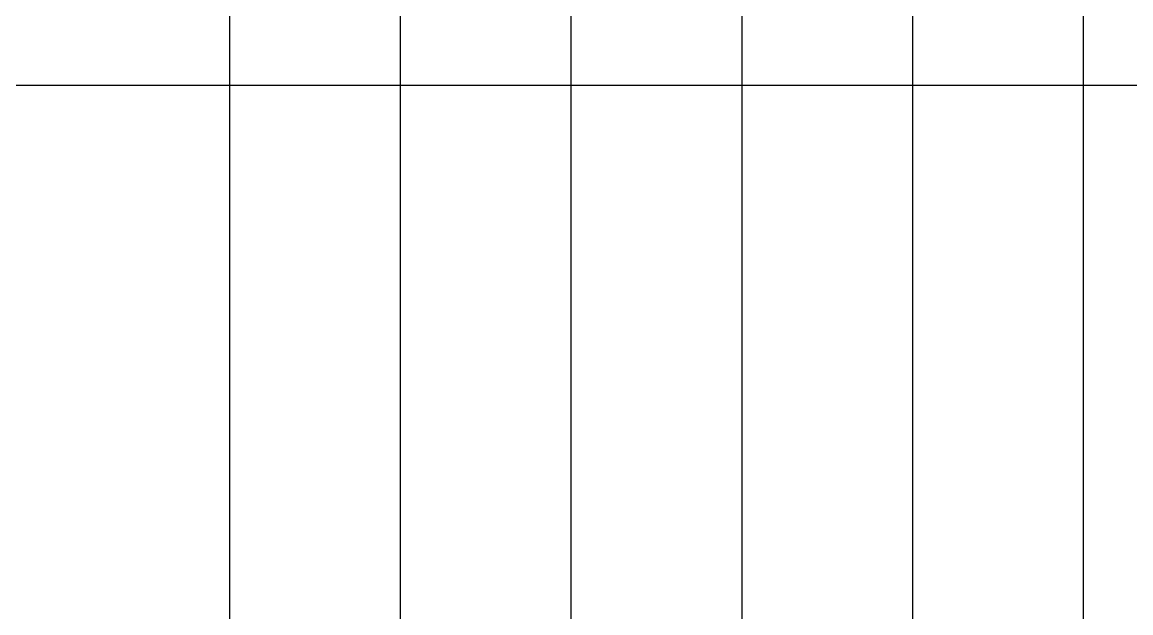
# Model space of a CAD drawing. Header units: inches. Extents: x -1316 to 22433, y -200 to 8737.
# Drawn here: x 243.92 to 253.67, y 601.09 to 606.28 of the extents above; entities that cross this region are included whole.
import ezdxf
from ezdxf.enums import TextEntityAlignment as Align

# ---------------------------------------------------------------- set-up
doc = ezdxf.new("R2010")
doc.units = ezdxf.units.IN
doc.header["$LTSCALE"] = 10
doc.header["$MEASUREMENT"] = 0
doc.layers.get('0').update_dxf_attribs({"linetype": 'CONTINUOUS'})
doc.layers.add('S-ROOF', color=2, linetype='CONTINUOUS')
doc.layers.add('S-WALL', color=6, linetype='CONTINUOUS')
doc.styles.add('style1', font='arial.ttf')

# ---------------------------------------------------------------- blocks, each defined once
blk = doc.blocks.new('EH CRLSP')
at = {"layer": 'S-WALL'}
for p, q in [((0, 0), (0, -93.5)), ((0, 0), (0, -95)), ((-1.5, -1.5), (-1.5, -93.5)), ((1.5, -1.5), (1.5, -93.5)), ((-4.5, -10.75), (-4.5, -93.5)), ((-3, -10.75), (-3, -93.5)), ((3, -10.75), (3, -93.5))]:
    blk.add_line(p, q, dxfattribs=at)
blk = doc.blocks.new('*U663')
blk.add_blockref('EH CRLSP', (-30.6094, 110.7852))
blk = doc.blocks.new('*U497')
blk.add_lwpolyline([(-0.46875, 0), (-2.38543, 0), (-2.38543, -0.66291), (-2.27179, -0.66291), (-2.27179, 0)])
at = {"style": 'style1', "flags": 4}
for tag, p in [('SHEET', (-0.00164, 0.04634)), ('VIEW', (-0.03811, -0.26521))]:
    blk.add_attdef(tag, text='', height=0.1875, dxfattribs=at).set_placement(p, align=Align.CENTER)

msp = doc.modelspace()

# ---------------------------------------------------------------- block references
at = {"xscale": 12.0000000620248, "yscale": 12.0000000620248, "zscale": 12.0000000620248}
msp.add_blockref('*U497', (266.64009, 605.72251), dxfattribs=at)
at = {"layer": 'S-ROOF'}
msp.add_blockref('*U663', (280.85632, 536.68049), dxfattribs=at)

doc.saveas('drawing.dxf')
